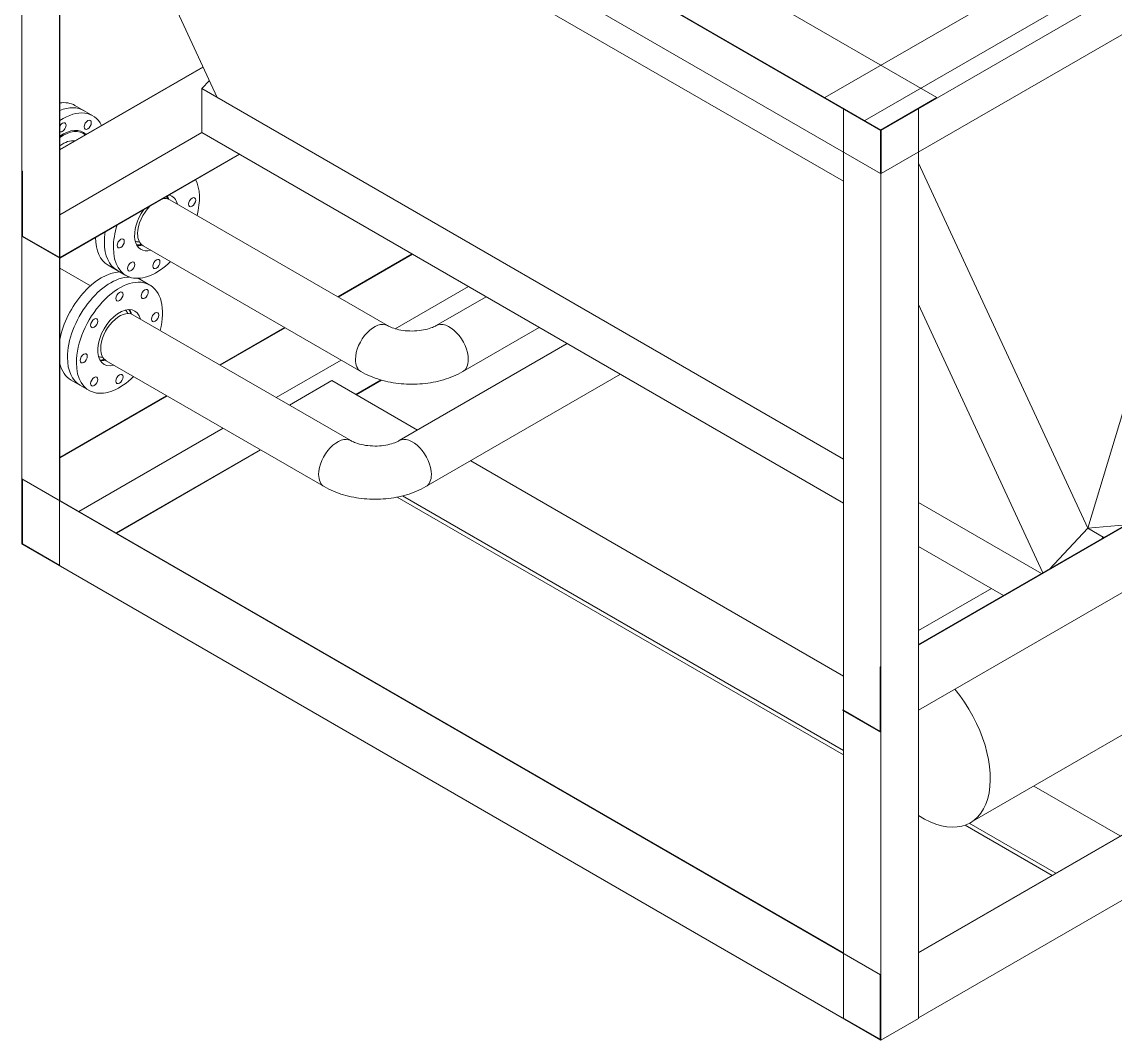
# Model space of a CAD drawing. Header units: millimetres. Extents: x -312439 to 477422, y -331570 to 212570.
# Drawn here: x 443799 to 448838, y 100281 to 104973 of the extents above; entities that cross this region are included whole.
import ezdxf

# ---------------------------------------------------------------- set-up
doc = ezdxf.new("R2010")
doc.units = ezdxf.units.MM

msp = doc.modelspace()

# ---------------------------------------------------------------- linework, layer by layer
at = {"color": 3, "linetype": 'Continuous', "lineweight": 0, "extrusion": (-1.11022e-16, 0.816497, 0.57735)}
for p, q in [((455641.422, 109324.332), (447500.145, 104623.964)), ((447758.221, 104472.964), (456074.435, 109274.332)), ((455823.288, 109217.332), (447683.742, 104517.964)), ((455901.23, 108974.332), (447759.953, 104273.964)), ((444058.56, 106908.964), (448016.296, 104623.964)), ((443798.752, 106758.964), (443798.752, 102567.149)), ((443798.752, 106758.964), (447758.221, 104472.964)), ((443800.484, 106759.964), (447759.953, 104473.964)), ((443971.957, 106658.964), (443971.957, 102467.149)), ((443798.752, 106558.964), (447756.488, 104273.964)), ((443973.689, 106457.964), (443973.689, 103888.466)), ((447585.015, 104238.185), (443973.689, 106323.185)), ((444698.954, 104624.885), (443973.689, 106188.496)), ((444633.716, 104765.532), (443973.689, 104384.466)), ((444634.448, 104763.955), (443973.689, 104382.466)), ((444663.159, 104702.056), (444628.757, 104665.413)), ((444628.757, 104665.413), (444628.757, 104462.669)), ((444628.757, 104665.413), (447585.015, 102958.616)), ((447756.488, 104473.964), (448016.296, 104623.964)), ((447586.747, 104573.964), (447585.015, 104572.964)), ((447585.015, 104572.964), (447585.015, 100381.149)), ((447931.426, 104572.964), (447929.694, 104573.964)), ((447931.426, 104572.964), (447931.426, 100381.149)), ((444628.757, 104462.669), (443973.689, 104084.466)), ((444628.757, 104462.669), (447585.015, 102755.873)), ((447756.488, 104273.964), (447756.488, 104473.964)), ((447758.221, 104472.964), (447758.221, 100281.149)), ((447759.953, 104273.964), (447759.953, 104473.964)), ((444041.305, 104423.504), (444038.678, 104425.02)), ((444800.23, 104363.669), (443973.689, 103886.466)), ((444801.962, 104362.669), (443973.689, 103884.466)), ((448711.29, 102639.862), (447931.426, 104321.187)), ((443800.484, 103984.466), (443800.484, 104284.466)), ((443800.484, 104284.466), (443802.216, 104283.466)), ((443802.216, 104283.466), (443802.216, 103985.466)), ((444480.064, 104153.215), (445484.296, 103573.421)), ((443973.689, 103884.466), (443800.484, 103984.466)), ((443802.216, 103985.466), (443973.689, 103886.466)), ((444357.589, 103941.083), (445361.822, 103361.289)), ((445597.248, 103903.511), (445254.906, 103705.86)), ((443973.689, 103886.466), (443973.689, 102768.149)), ((445598.98, 103902.511), (445256.638, 103704.86)), ((448711.29, 102639.862), (449091.854, 103899.766)), ((444278.593, 103804.258), (444196.148, 103851.858)), ((444388.785, 103760.349), (444335.303, 103791.227)), ((445857.055, 103753.511), (445519.795, 103558.794)), ((445938.606, 103706.428), (445708.232, 103573.421)), ((447931.426, 103671.093), (448504.961, 102434.597)), ((444310.323, 103623.215), (445314.555, 103043.421)), ((445009.957, 103564.439), (444711.042, 103391.86)), ((445011.689, 103563.439), (444712.774, 103390.86)), ((446183.555, 103565.006), (445830.707, 103361.289)), ((443974.595, 103513.982), (443973.689, 103514.505)), ((446312.729, 103490.428), (445538.491, 103043.421)), ((444187.848, 103411.083), (445192.081, 102831.289)), ((445269.765, 103414.439), (444970.85, 103241.86)), ((446557.678, 103349.006), (445660.966, 102831.289)), ((444108.318, 103274.567), (444025.872, 103322.167)), ((445031.728, 103206.712), (445227.685, 103319.848)), ((445227.685, 103319.848), (445622.48, 103091.913)), ((445454.034, 103322.826), (445338.28, 103255.996)), ((445456.359, 103322.169), (445340.012, 103254.996)), ((444466.093, 103250.439), (443973.689, 102966.149)), ((444467.825, 103249.439), (443973.689, 102964.149)), ((444725.901, 103100.439), (444062.024, 102717.149)), ((444897.374, 103001.439), (444233.497, 102618.149)), ((444899.106, 103000.439), (444235.229, 102617.149)), ((445867.429, 102950.491), (447585.015, 101958.842)), ((443798.752, 102867.149), (447756.488, 100582.149)), ((443800.484, 102566.149), (443800.484, 102866.149)), ((443802.216, 102865.149), (443802.216, 102567.149)), ((443973.689, 102768.149), (447585.015, 100683.149)), ((447585.015, 101595.702), (445528.296, 102783.15)), ((447585.015, 101615.702), (445553.322, 102788.701)), ((449091.854, 102773.44), (447931.426, 102103.466)), ((449091.854, 102771.44), (447931.426, 102101.466)), ((447931.426, 102758.616), (448498.803, 102431.041)), ((448887.875, 102655.672), (448711.29, 102639.862)), ((448534.705, 102451.77), (448711.29, 102639.862)), ((448711.29, 102639.862), (448783.122, 102598.39)), ((448776.568, 102591.409), (448783.122, 102598.39)), ((448783.122, 102596.219), (448781.019, 102593.979)), ((448783.122, 102598.39), (448789.675, 102598.976)), ((448785.224, 102596.407), (448783.122, 102596.219)), ((443798.752, 102567.149), (447758.221, 100281.149)), ((443802.216, 102567.149), (443973.689, 102468.149)), ((447931.426, 102555.873), (448323.221, 102329.669)), ((443973.689, 102468.149), (443973.689, 102466.149)), ((449091.854, 102471.44), (447931.426, 101801.466)), ((448267.317, 102361.946), (447931.426, 102168.019)), ((449728.016, 102182.37), (448170.649, 101283.223)), ((447754.756, 102001.466), (447754.756, 101703.466)), ((447756.488, 102000.466), (447754.756, 102001.466)), ((447756.488, 101700.466), (447756.488, 102000.466)), ((447585.015, 101803.466), (447583.283, 101802.466)), ((447583.283, 101802.466), (447583.283, 101800.466)), ((447754.756, 101703.466), (447583.283, 101802.466)), ((447583.283, 101800.466), (447756.488, 101700.466)), ((449728.016, 101722.411), (447931.426, 100685.149)), ((449728.016, 101720.411), (447931.426, 100683.149)), ((448462.936, 101451.975), (448861.271, 101221.996)), ((449728.016, 101420.411), (447931.426, 100383.149)), ((448546.782, 101040.426), (448145.957, 101271.842)), ((448564.103, 101050.426), (448165.657, 101280.468)), ((447756.488, 100282.149), (447756.488, 100582.149)), ((447583.283, 100384.149), (447583.283, 100382.149)), ((447931.426, 100381.149), (447758.221, 100281.149))]:
    msp.add_line(p, q, dxfattribs=at)
at = {"color": 4, "linetype": 'Continuous', "lineweight": 0, "extrusion": (-1.11022e-16, 0.816497, 0.57735)}
msp.add_line((444126.047, 104540.04), (444043.602, 104587.64), dxfattribs=at)
at = {"color": 5, "linetype": 'Continuous', "lineweight": 0, "extrusion": (-1.11022e-16, 0.816497, 0.57735)}
msp.add_line((444114.584, 103756.449), (443973.689, 103837.794), dxfattribs=at)
at = {"color": 3, "linetype": 'Continuous', "lineweight": 0, "extrusion": (3.33067e-16, 0.816497, 0.57735)}
for p, q in [((447754.756, 100283.149), (447754.756, 100583.149)), ((447754.756, 100285.149), (447583.283, 100384.149))]:
    msp.add_line(p, q, dxfattribs=at)
at = {"color": 4, "linetype": 'Continuous', "lineweight": 0}
for centre, major_axis, start_param, end_param in [((443903.368, 104344.749), (-140.233, -242.891), 3.14159265, 3.56452046), ((443944.591, 104320.949), (140.233, 242.891), 0, 0.63814165), ((443944.591, 104320.949), (-140.233, -242.891), 3.14159265, 3.77973431), ((443985.814, 104297.149), (-140.233, -242.891), 2.78069245, 3.98816433), ((443985.814, 104487.149), (-11.635, -20.153), 3.14159265, 4.75537821), ((443985.814, 104487.149), (-11.635, -20.153), 6.24019607, 9.42477796), ((443985.814, 104297.149), (96.142, 166.524), 6.14221779, 7.15787405), ((443988.585, 104295.549), (-94.183, -163.13), 3.04297235, 4.0390588), ((443988.585, 104295.549), (-71.035, -123.037), 3.35469762, 4.07581545)]:
    msp.add_ellipse(centre, major_axis=major_axis, ratio=0.57735027, start_param=start_param, end_param=end_param, dxfattribs=at)
msp.add_ellipse((444102.165, 104498.675), major_axis=(11.635, 20.153), ratio=0.57735027, dxfattribs=at)
at = {"color": 3, "linetype": 'Continuous', "lineweight": 0}
for centre, major_axis, start_param, end_param in [((444418.827, 104047.149), (140.233, 242.891), 5.16429523, 5.92228511), ((444418.827, 104047.149), (-61.237, -106.066), 3.14159265, 3.58822968), ((444377.604, 104070.949), (61.237, 106.066), 5.93989968, 5.98387116), ((444377.604, 104070.949), (-68.586, -118.794), 2.65317082, 2.78646148), ((444374.832, 104072.549), (-71.035, -123.037), 2.59823213, 2.74074665), ((444377.604, 104070.949), (-71.035, -123.037), 2.6047229, 2.77069222), ((444418.827, 104047.149), (71.035, 123.037), 5.75172707, 6.44720213), ((444418.827, 104047.149), (71.035, 123.037), 1.4067795, 3.67305089), ((444418.827, 104047.149), (-61.237, -106.066), 4.26575196, 5.49778714), ((444377.604, 104070.949), (-140.233, -242.891), 5.29234187, 5.49778714), ((444418.827, 104047.149), (140.233, 242.891), 1.93169653, 2.35619449), ((444336.381, 104094.749), (-140.233, -242.891), 5.50164432, 6.28318531), ((444377.604, 104070.949), (-140.233, -242.891), 5.49778714, 6.28318531), ((444377.604, 104070.949), (61.237, 106.066), 3.22156311, 3.48487828), ((444418.827, 104047.149), (-61.237, -106.066), 5.49778714, 6.28318531), ((444418.827, 104047.149), (140.233, 242.891), 2.35619449, 4.26048273), ((444377.604, 104070.949), (-68.586, -118.794), 0.24240557, 0.48842183), ((444374.832, 104072.549), (-71.035, -123.037), 0.31483965, 0.54336053), ((444377.604, 104070.949), (-71.035, -123.037), 0.29439153, 0.53686975), ((444166.106, 103565.058), (-140.233, -242.891), 3.49227071, 5.25317533), ((444207.328, 103541.258), (140.233, 242.891), 0.33515494, 2.35619449), ((444207.328, 103541.258), (-140.233, -242.891), 3.47674759, 5.49778714), ((444248.551, 103517.458), (140.233, 242.891), 5.16429523, 8.6393798), ((444207.328, 103541.258), (140.233, 242.891), 0, 0.10221461), ((444207.328, 103541.258), (-140.233, -242.891), 3.14159265, 3.24380726), ((444248.551, 103517.458), (71.035, 123.037), 5.75172707, 9.9562362), ((444249.086, 103517.149), (-61.237, -106.066), 3.14159265, 5.49778714), ((444205.091, 103542.549), (-62.621, -108.463), 2.74922004, 3.00073333), ((444205.091, 103542.549), (-69.994, -121.233), 2.61699352, 2.85120829), ((444204.557, 103542.858), (-71.035, -123.037), 2.59674439, 2.82675301), ((444207.328, 103541.258), (71.035, 123.037), 5.74523367, 5.98879378), ((445423.059, 103467.355), (-61.237, -106.066), 3.14159265, 5.49778714), ((445769.469, 103467.355), (61.237, -106.066), 0.78539816, 3.14159265), ((444249.086, 103517.149), (-61.237, -106.066), 5.49778714, 6.28318531), ((444207.328, 103541.258), (140.233, 242.891), 2.35619449, 3.14159265), ((444207.328, 103541.258), (-140.233, -242.891), 5.49778714, 6.28318531), ((444248.551, 103517.458), (140.233, 242.891), 2.35619449, 4.26048273), ((444205.091, 103542.549), (-62.621, -108.463), 0.14085932, 0.39237261), ((444205.091, 103542.549), (-69.994, -121.233), 0.29038437, 0.52459913), ((444204.557, 103542.858), (-71.035, -123.037), 0.31483965, 0.54484826), ((444207.328, 103541.258), (71.035, 123.037), 3.43598418, 3.67954429), ((445423.059, 103467.355), (-61.237, -106.066), 5.49778714, 6.28318531), ((445769.469, 103467.355), (61.237, -106.066), 0, 0.78539816), ((444166.106, 103565.058), (-140.233, -242.891), 5.74239896, 6.28318531), ((445253.318, 102937.355), (-61.237, -106.066), 3.14159265, 5.49778714), ((445599.728, 102937.355), (-61.237, 106.066), 3.92699082, 6.28318531), ((445599.728, 102937.355), (61.237, -106.066), 0.78539816, 3.14159265), ((445253.318, 102937.355), (-61.237, -106.066), 5.49778714, 6.28318531), ((445599.728, 102937.355), (-61.237, 106.066), 3.14159265, 3.92699082), ((445599.728, 102937.355), (61.237, -106.066), 0, 0.78539816), ((447949.182, 101666.815), (-221.467, 383.592), 2.29947095, 4.99963733)]:
    msp.add_ellipse(centre, major_axis=major_axis, ratio=0.57735027, start_param=start_param, end_param=end_param, dxfattribs=at)
for centre, major_axis in [((444583.371, 104142.149), (11.635, 20.153)), ((444254.282, 103952.149), (-11.635, -20.153)), ((444302.476, 103845.624), (11.635, 20.153)), ((444418.827, 103857.149), (11.635, 20.153)), ((444248.551, 103707.458), (-11.635, -20.153)), ((444364.902, 103718.983), (11.635, 20.153)), ((444132.2, 103584.633), (-11.635, -20.153)), ((444413.096, 103612.458), (11.635, 20.153)), ((444084.006, 103422.458), (-11.635, -20.153)), ((444248.551, 103327.458), (11.635, 20.153)), ((444132.2, 103315.932), (11.635, 20.153))]:
    msp.add_ellipse(centre, major_axis=major_axis, ratio=0.57735027, dxfattribs=at)
for points, knots in [([(445484.296, 103573.421), (445489.902, 103570.185), (445497.083, 103566.735), (445514.639, 103560.114), (445525.217, 103556.985), (445549.029, 103551.885), (445562.393, 103550.008), (445590.334, 103548.126), (445604.935, 103548.193), (445633.269, 103550.362), (445647, 103552.463), (445671.538, 103558.113), (445682.435, 103561.604), (445698.066, 103568.008), (445703.67, 103570.787), (445708.232, 103573.421)], [0, 0, 0, 0, 0.20672367, 0.20672367, 0.43018514, 0.43018514, 0.66923974, 0.66923974, 0.91721406, 0.91721406, 1.16487856, 1.16487856, 1.40254247, 1.40254247, 1.57079633, 1.57079633, 1.57079633, 1.57079633]), ([(445361.822, 103361.289), (445389.579, 103345.264), (445419.405, 103332.998), (445481.586, 103314.706), (445513.961, 103308.712), (445579.624, 103302.707), (445612.904, 103302.707), (445678.567, 103308.712), (445710.942, 103314.706), (445773.124, 103332.998), (445802.949, 103345.264), (445830.707, 103361.289)], [0, 0, 0, 0, 0.31415927, 0.31415927, 0.62831853, 0.62831853, 0.9424778, 0.9424778, 1.25663706, 1.25663706, 1.57079633, 1.57079633, 1.57079633, 1.57079633]), ([(445538.491, 103043.421), (445532.885, 103040.185), (445525.704, 103036.735), (445508.149, 103030.114), (445497.57, 103026.985), (445473.758, 103021.885), (445460.395, 103020.008), (445432.454, 103018.126), (445417.852, 103018.193), (445389.518, 103020.362), (445375.788, 103022.463), (445351.25, 103028.113), (445340.352, 103031.604), (445324.721, 103038.008), (445319.118, 103040.787), (445314.555, 103043.421)], [4.71238898, 4.71238898, 4.71238898, 4.71238898, 4.91911265, 4.91911265, 5.14257412, 5.14257412, 5.38162872, 5.38162872, 5.62960304, 5.62960304, 5.87726754, 5.87726754, 6.11493145, 6.11493145, 6.28318531, 6.28318531, 6.28318531, 6.28318531]), ([(445660.966, 102831.289), (445633.208, 102815.264), (445603.383, 102802.998), (445541.202, 102784.706), (445508.826, 102778.712), (445443.163, 102772.707), (445409.883, 102772.707), (445344.22, 102778.712), (445311.845, 102784.706), (445249.664, 102802.998), (445219.838, 102815.264), (445192.081, 102831.289)], [4.71238898, 4.71238898, 4.71238898, 4.71238898, 5.02654825, 5.02654825, 5.34070751, 5.34070751, 5.65486678, 5.65486678, 5.96902604, 5.96902604, 6.28318531, 6.28318531, 6.28318531, 6.28318531])]:
    msp.add_open_spline(points, degree=3, knots=knots, dxfattribs=at)

doc.saveas('drawing.dxf')
